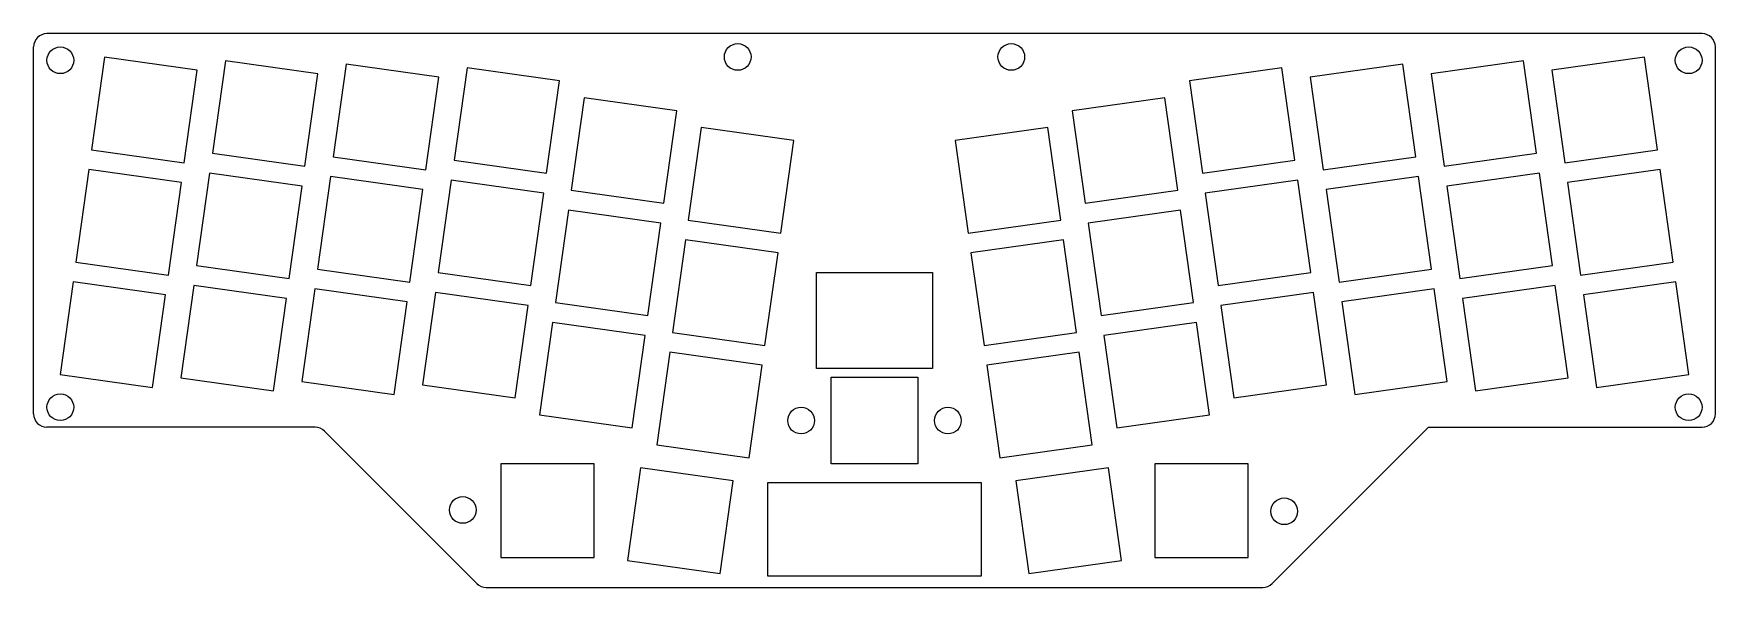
# Model space of a CAD drawing. Extents: x -126 to 126, y -7 to 76.
import ezdxf

# ---------------------------------------------------------------- set-up
doc = ezdxf.new("R2010")
doc.units = 0
doc.layers.add('20', color=31, linetype='CONTINUOUS')

msp = doc.modelspace()

# ---------------------------------------------------------------- linework, layer by layer
at = {"layer": '20'}
for p, q in [((124, 76), (-124, 76)), ((-126, 19), (-126, 74)), ((126, 19), (126, 74)), ((-115.3601, 72.4511), (-117.3086, 58.5874)), ((-101.4964, 70.5027), (-115.3601, 72.4511)), ((-97.257, 71.9266), (-99.2054, 58.0628)), ((-83.3932, 69.9781), (-97.257, 71.9266)), ((-79.1538, 71.402), (-81.1022, 57.5382)), ((-65.29, 69.4535), (-79.1538, 71.402)), ((-61.0506, 70.8774), (-62.999, 57.0136)), ((-47.1869, 68.929), (-61.0506, 70.8774)), ((61.0506, 70.8774), (47.1869, 68.929)), ((62.999, 57.0136), (61.0506, 70.8774)), ((79.1538, 71.402), (65.29, 69.4535)), ((81.1022, 57.5382), (79.1538, 71.402)), ((97.257, 71.9266), (83.3932, 69.9781)), ((99.2054, 58.0628), (97.257, 71.9266)), ((115.3601, 72.4511), (101.4964, 70.5027)), ((117.3086, 58.5874), (115.3601, 72.4511)), ((-103.4448, 56.639), (-101.4964, 70.5027)), ((-85.3416, 56.1144), (-83.3932, 69.9781)), ((-67.2385, 55.5898), (-65.29, 69.4535)), ((-49.1353, 55.0652), (-47.1869, 68.929)), ((47.1869, 68.929), (49.1353, 55.0652)), ((65.29, 69.4535), (67.2385, 55.5898)), ((83.3932, 69.9781), (85.3416, 56.1144)), ((101.4964, 70.5027), (103.4448, 56.639)), ((-43.5041, 66.3917), (-45.4526, 52.528)), ((-29.6404, 64.4433), (-43.5041, 66.3917)), ((43.5041, 66.3917), (29.6404, 64.4433)), ((45.4526, 52.528), (43.5041, 66.3917)), ((-31.5888, 50.5796), (-29.6404, 64.4433)), ((29.6404, 64.4433), (31.5888, 50.5796)), ((-25.9577, 61.9061), (-27.9061, 48.0423)), ((-12.0939, 59.9577), (-25.9577, 61.9061)), ((25.9577, 61.9061), (12.0939, 59.9577)), ((27.9061, 48.0423), (25.9577, 61.9061)), ((-117.3086, 58.5874), (-103.4448, 56.639)), ((-99.2054, 58.0628), (-85.3416, 56.1144)), ((-14.0423, 46.0939), (-12.0939, 59.9577)), ((12.0939, 59.9577), (14.0423, 46.0939)), ((85.3416, 56.1144), (99.2054, 58.0628)), ((103.4448, 56.639), (117.3086, 58.5874)), ((-117.7261, 55.6166), (-119.6745, 41.7528)), ((-103.8623, 53.6682), (-117.7261, 55.6166)), ((-81.1022, 57.5382), (-67.2385, 55.5898)), ((-62.999, 57.0136), (-49.1353, 55.0652)), ((49.1353, 55.0652), (62.999, 57.0136)), ((67.2385, 55.5898), (81.1022, 57.5382)), ((117.7261, 55.6166), (103.8623, 53.6681)), ((119.6745, 41.7528), (117.7261, 55.6166)), ((-105.8107, 39.8044), (-103.8623, 53.6682)), ((-99.6229, 55.092), (-101.5713, 41.2282)), ((-85.7592, 53.1436), (-99.6229, 55.092)), ((-87.7076, 39.2798), (-85.7592, 53.1436)), ((-81.5197, 54.5674), (-83.4682, 40.7037)), ((-67.656, 52.619), (-81.5197, 54.5674)), ((-63.4166, 54.0428), (-65.365, 40.1791)), ((-49.5528, 52.0944), (-63.4166, 54.0428)), ((63.4166, 54.0428), (49.5528, 52.0944)), ((65.365, 40.1791), (63.4166, 54.0428)), ((81.5197, 54.5674), (67.656, 52.619)), ((83.4682, 40.7037), (81.5197, 54.5674)), ((99.6229, 55.092), (85.7592, 53.1436)), ((85.7592, 53.1436), (87.7076, 39.2798)), ((101.5713, 41.2282), (99.6229, 55.092)), ((103.8623, 53.6681), (105.8107, 39.8044)), ((-69.6044, 38.7552), (-67.656, 52.619)), ((-51.5012, 38.2307), (-49.5528, 52.0944)), ((-45.4526, 52.528), (-31.5888, 50.5796)), ((31.5888, 50.5796), (45.4526, 52.528)), ((49.5528, 52.0944), (51.5012, 38.2307)), ((67.656, 52.619), (69.6044, 38.7552)), ((-45.8701, 49.5572), (-47.8185, 35.6934)), ((-32.0063, 47.6088), (-45.8701, 49.5572)), ((-27.9061, 48.0423), (-14.0423, 46.0939)), ((14.0423, 46.0939), (27.9061, 48.0423)), ((45.8701, 49.5572), (32.0063, 47.6088)), ((47.8185, 35.6934), (45.8701, 49.5572)), ((-33.9548, 33.745), (-32.0063, 47.6088)), ((32.0063, 47.6088), (33.9548, 33.745)), ((-28.3236, 45.0715), (-30.272, 31.2078)), ((-14.4599, 43.1231), (-28.3236, 45.0715)), ((-16.4083, 29.2594), (-14.4599, 43.1231)), ((28.3236, 45.0715), (14.4599, 43.1231)), ((14.4599, 43.1231), (16.4083, 29.2594)), ((30.272, 31.2078), (28.3236, 45.0715)), ((-119.6745, 41.7528), (-105.8107, 39.8044)), ((-101.5713, 41.2282), (-87.7076, 39.2798)), ((-83.4682, 40.7037), (-69.6044, 38.7552)), ((69.6044, 38.7552), (83.4682, 40.7037)), ((87.7076, 39.2798), (101.5713, 41.2282)), ((105.8107, 39.8044), (119.6745, 41.7528)), ((-120.092, 38.782), (-122.0404, 24.9183)), ((-106.2283, 36.8336), (-120.092, 38.782)), ((-101.9888, 38.2574), (-103.9373, 24.3937)), ((-88.1251, 36.309), (-101.9888, 38.2574)), ((-65.365, 40.1791), (-51.5012, 38.2307)), ((-8.7, 40.2), (8.7, 40.2)), ((-8.7, 25.8), (-8.7, 40.2)), ((8.7, 40.2), (8.7, 25.8)), ((51.5012, 38.2307), (65.365, 40.1791)), ((101.9888, 38.2574), (88.1251, 36.309)), ((103.9373, 24.3937), (101.9888, 38.2574)), ((120.092, 38.782), (106.2283, 36.8336)), ((122.0404, 24.9183), (120.092, 38.782)), ((-108.1767, 22.9698), (-106.2283, 36.8336)), ((-90.0735, 22.4453), (-88.1251, 36.309)), ((-83.8857, 37.7329), (-85.8341, 23.8691)), ((-70.0219, 35.7844), (-83.8857, 37.7329)), ((-71.9703, 21.9207), (-70.0219, 35.7844)), ((-65.7825, 37.2083), (-67.7309, 23.3445)), ((-51.9188, 35.2599), (-65.7825, 37.2083)), ((-47.8185, 35.6934), (-33.9548, 33.745)), ((33.9548, 33.745), (47.8185, 35.6934)), ((65.7825, 37.2083), (51.9188, 35.2599)), ((67.7309, 23.3445), (65.7825, 37.2083)), ((83.8857, 37.7329), (70.0219, 35.7844)), ((70.0219, 35.7844), (71.9704, 21.9207)), ((85.8341, 23.8691), (83.8857, 37.7329)), ((88.1251, 36.309), (90.0735, 22.4453)), ((106.2283, 36.8336), (108.1767, 22.9698)), ((-53.8672, 21.3961), (-51.9188, 35.2599)), ((51.9188, 35.2599), (53.8672, 21.3961)), ((-48.236, 32.7226), (-50.1845, 18.8589)), ((-34.3723, 30.7742), (-48.236, 32.7226)), ((-36.3207, 16.9104), (-34.3723, 30.7742)), ((-30.272, 31.2078), (-16.4083, 29.2594)), ((16.4083, 29.2594), (30.272, 31.2078)), ((48.236, 32.7226), (34.3723, 30.7742)), ((34.3723, 30.7742), (36.3207, 16.9104)), ((50.1845, 18.8589), (48.236, 32.7226)), ((-30.6895, 28.237), (-32.638, 14.3732)), ((-16.8258, 26.2886), (-30.6895, 28.237)), ((30.6895, 28.237), (16.8258, 26.2885)), ((32.638, 14.3732), (30.6895, 28.237)), ((-18.7742, 12.4248), (-16.8258, 26.2886)), ((8.7, 25.8), (-8.7, 25.8)), ((16.8258, 26.2885), (18.7742, 12.4248)), ((-122.0404, 24.9183), (-108.1767, 22.9698)), ((-103.9373, 24.3937), (-90.0735, 22.4453)), ((-85.8341, 23.8691), (-71.9703, 21.9207)), ((-67.7309, 23.3445), (-53.8672, 21.3961)), ((-6.5, 24.5), (6.5, 24.5)), ((-6.5, 11.5), (-6.5, 24.5)), ((6.5, 24.5), (6.5, 11.5)), ((53.8672, 21.3961), (67.7309, 23.3445)), ((71.9704, 21.9207), (85.8341, 23.8691)), ((90.0735, 22.4453), (103.9373, 24.3937)), ((108.1767, 22.9698), (122.0404, 24.9183)), ((-50.1845, 18.8589), (-36.3207, 16.9104)), ((36.3207, 16.9104), (50.1845, 18.8589)), ((-83.8284, 17), (-124, 17)), ((-82.4142, 16.4142), (-59.5858, -6.4142)), ((59.5858, -6.4142), (83, 17)), ((83, 17), (124, 17)), ((-32.638, 14.3732), (-18.7742, 12.4248)), ((18.7742, 12.4248), (32.638, 14.3732)), ((-56, 11.5), (-56, -2.5)), ((-42, 11.5), (-56, 11.5)), ((-42, -2.5), (-42, 11.5)), ((-35.0577, 10.9061), (-37.0061, -2.9577)), ((-21.1939, 8.9577), (-35.0577, 10.9061)), ((6.5, 11.5), (-6.5, 11.5)), ((35.0577, 10.9061), (21.1939, 8.9577)), ((37.0061, -2.9577), (35.0577, 10.9061)), ((42, 11.5), (42, -2.5)), ((56, 11.5), (42, 11.5)), ((56, -2.5), (56, 11.5)), ((-23.1423, -4.9061), (-21.1939, 8.9577)), ((-16, 8.7), (16, 8.7)), ((-16, -5.3), (-16, 8.7)), ((16, 8.7), (16, -5.3)), ((21.1939, 8.9577), (23.1423, -4.9061)), ((-56, -2.5), (-42, -2.5)), ((42, -2.5), (56, -2.5)), ((-37.0061, -2.9577), (-23.1423, -4.9061)), ((23.1423, -4.9061), (37.0061, -2.9577)), ((-58.1716, -7), (58.1716, -7)), ((16, -5.3), (-16, -5.3))]:
    msp.add_line(p, q, dxfattribs=at)
for centre in [(-122, 72), (-20.5, 72.5), (20.5, 72.5), (122, 72), (-122, 20), (122, 20), (-11, 18), (11, 18), (-61.7, 4.6), (61.4, 4.4)]:
    msp.add_circle(centre, 2, dxfattribs=at)
for centre, start, end in [((-124, 74), 90, 180), ((124, 74), 0, 90), ((-124, 19), 180, 270), ((124, 19), 270, 0), ((-83.8284, 15), 44.9999, 90), ((-58.1716, -5), 224.9999, 270), ((58.1716, -5), 270, 315)]:
    msp.add_arc(centre, 2, start, end, dxfattribs=at)

doc.saveas('drawing.dxf')
